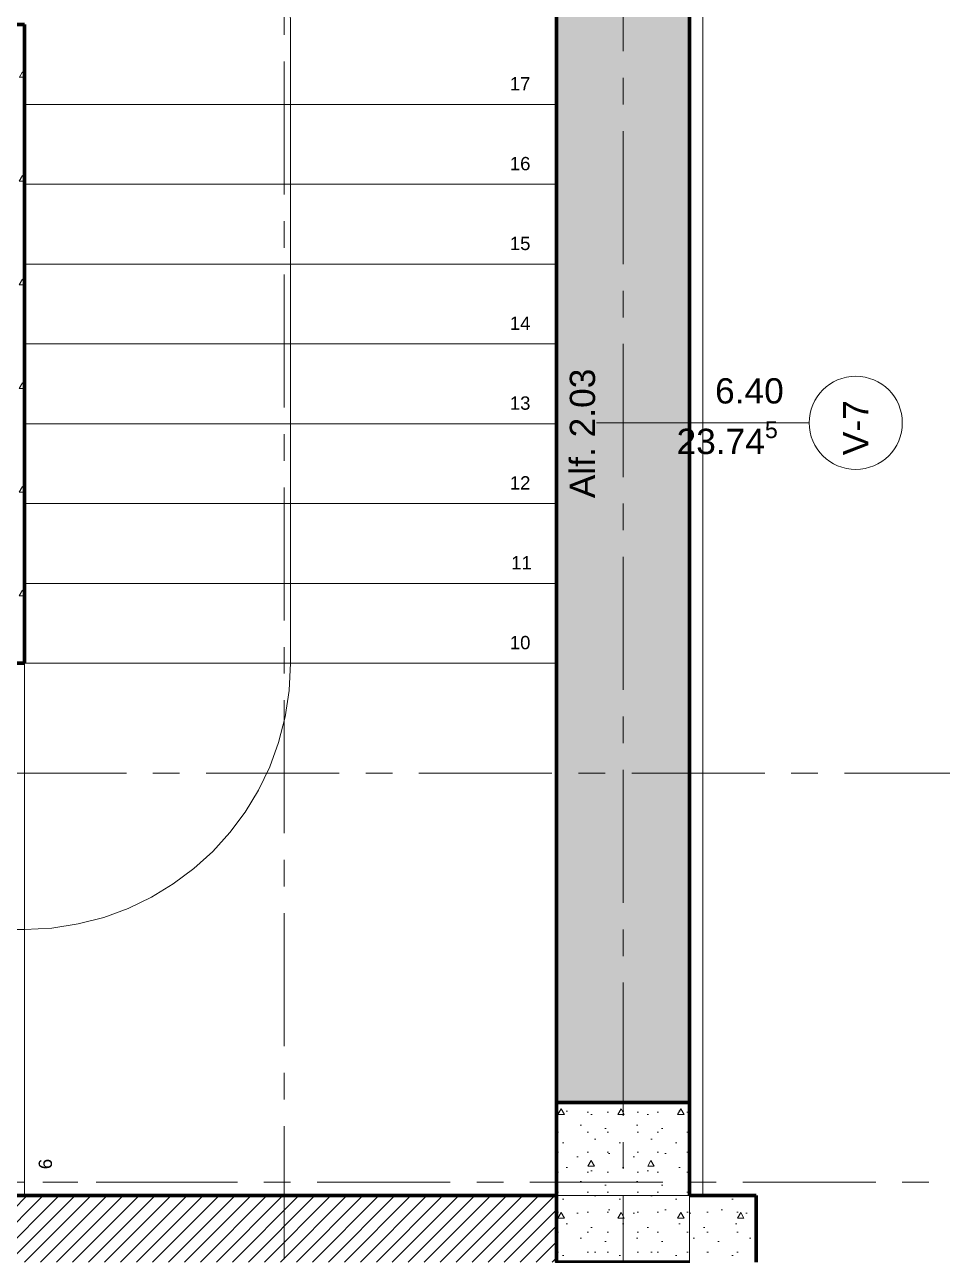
# Model space of a CAD drawing. Header units: inches. Extents: x -19 to 5698, y -728 to 92.
# Drawn here: x 141.57 to 145.021, y 20.125 to 24.75 of the extents above; entities that cross this region are included whole.
import ezdxf

# ---------------------------------------------------------------- set-up
doc = ezdxf.new("R2010")
doc.units = ezdxf.units.IN
doc.header["$MEASUREMENT"] = 0
doc.set_wipeout_variables(frame=1)
for name, pattern in [('ACAD_ISO04W100', [30, 24, -3, 0, -3]), ('Hidden Line', [0.195611, 0.141111, -0.0545]), ('Línea Oculta', [0.195611, 0.141111, -0.0545]), ('Punto & Raya', [0.65, 0.5, -0.075, 0, -0.075]), ('Raya Pequeña', [0.141111, 0.070556, -0.070556]), ('Wipeout_Contour', [1, 0, -1])]:
    doc.linetypes.add(name, pattern=pattern)
for name, color, linetype in [('02 _ ARQ _ ALB _ Ejes Generales', 251, 'Continuous'), ('08 _ STR _ EXT _ 06 Columnas', 7, 'Continuous'), ('08 _ STR _ EXT _ 06 Elementos de Fachada', 7, 'Continuous'), ('08 _ STR _ EXT _ 07 Losa Aligerada', 7, 'Continuous'), ('08 _ STR _ EXT _ 09 Vigas', 251, 'Continuous'), ('08 _ STR _ EXT _ 11 Escaleras', 7, 'Continuous'), ('08 _ STR _ EXT _ 12 Ascensor', 7, 'Continuous'), ('Estructura - 04 MURO', 7, 'Continuous'), ('Marcador - Secciones', 7, 'Continuous')]:
    doc.layers.add(name, color=color, linetype=linetype)
doc.styles.add('Estilo_Generado_3', font='arial.ttf')
doc.styles.add('Estilo_Generado_4', font='swisse.ttf')
pattern_1 = [(0, (92.5, 6e-09), (0, 0.3897114), [0.024375, -0.200625]), (0, (92.6125, 0.19486), (0, 0.3897114), [0.024375, -0.200625]), (60, (92.5, 6e-09), (-0.3375, 0.1948557), [0.024375, -0.200625]), (60, (92.725, 6e-09), (-0.3375, 0.1948557), [0.024375, -0.200625]), (120, (92.5244, 6e-09), (0.3375, 0.1948557), [0.024375, -0.200625]), (120, (92.7494, 6e-09), (0.3375, 0.1948557), [0.024375, -0.200625]), (0, (92.500015, 0.0375), (0, 0.075), [0, -0.075, 0, -0.1125]), (45, (92.537515, 0.0375), (-0.05303301, 0.05303301), [0, -0.05625, 0, -0.09375])]

msp = doc.modelspace()

# ---------------------------------------------------------------- hatches: boundary and pattern name
at = {"layer": '08 _ STR _ EXT _ 06 Elementos de Fachada', "linetype": 'Continuous', "lineweight": 9}
h = msp.add_hatch(dxfattribs=at)
h.set_pattern_fill('HORMIGÓN_EN_MASA_0002', color=250, style=0, pattern_type=2)
h.set_pattern_definition(pattern_1)
h.paths.add_polyline_path([(144.07, 20.1), (144.32, 20.1), (144.32, 20.35), (144.07, 20.35)])

# ---------------------------------------------------------------- linework, layer by layer
at = {"layer": '02 _ ARQ _ ALB _ Ejes Generales', "color": 251, "linetype": 'Punto & Raya', "lineweight": 13, "true_color": 0x636466}
msp.add_line((143.82, 3.05), (143.82, 44.9), dxfattribs=at)
at = {"layer": '08 _ STR _ EXT _ 06 Elementos de Fachada', "color": 7, "linetype": 'Continuous', "lineweight": 80, "flags": 128}
for points in [[(144.32, 20.35), (144.07, 20.35)], [(144.32, 20.1), (144.32, 20.35)]]:
    msp.add_lwpolyline(points, dxfattribs=at)
at = {"layer": '08 _ STR _ EXT _ 07 Losa Aligerada', "color": 7, "linetype": 'Continuous', "lineweight": 18, "flags": 128}
msp.add_lwpolyline([(129.57, 3.3753), (137.07, 3.3753), (137.07, 6.05), (144.82, 6.05), (144.82, 14.9999), (144.07, 14.9999), (144.07, 15.1499), (144.07, 15.7999), (144.07, 18.1001), (144.07, 18.1001), (144.07, 20.35), (139.17, 20.35), (139.17, 22.35), (139.17, 22.6), (139.17, 24.5), (139.17, 24.75), (139.17, 26.75), (144.07, 26.75), (144.07, 29.7)], dxfattribs=at)
at = {"layer": '08 _ STR _ EXT _ 09 Vigas', "color": 251, "linetype": 'Continuous', "lineweight": 13, "true_color": 0x636466}
msp.add_line((144.07, 26.4), (144.07, 20.7), dxfattribs=at)
at = {"layer": '08 _ STR _ EXT _ 09 Vigas', "color": 251, "linetype": 'Continuous', "lineweight": 80, "true_color": 0x636466}
msp.add_line((144.07, 26.4), (144.07, 20.7), dxfattribs=at)
at = {"layer": '08 _ STR _ EXT _ 09 Vigas', "color": 251, "linetype": 'Hidden Line', "lineweight": 13, "true_color": 0x636466}
msp.add_line((144.07, 7.2), (144.07, 20.35), dxfattribs=at)
at = {"layer": 'Estructura - 04 MURO', "color": 165, "linetype": 'Continuous', "lineweight": 15}
for p, q in [((144.07, 20.35), (144.07, 26.75)), ((144.07, 20.35), (144.07, 26.75)), ((144.12, 20.35), (144.12, 26.75)), ((144.12, 20.35), (144.12, 26.75)), ((144.52, 23.2535), (143.72, 23.2535)), ((144.07, 20.35), (144.12, 20.35)), ((144.07, 20.35), (144.12, 20.35))]:
    msp.add_line(p, q, dxfattribs=at)
at = {"layer": 'Estructura - 04 MURO', "color": 251, "linetype": 'Línea Oculta', "lineweight": 13}
msp.add_line((144.02, 20.35), (143.87, 20.35), dxfattribs=at)
msp.add_line((144.02, 20.35), (143.87, 20.35), dxfattribs=at)
at = {"layer": 'Estructura - 04 MURO', "color": 251, "linetype": 'Continuous', "lineweight": 13, "flags": 128}
msp.add_lwpolyline([(144.695, 23.0785, 1), (144.695, 23.4285, 1)], format="xyb", close=True, dxfattribs=at)

# ---------------------------------------------------------------- texts
at = {"layer": 'Estructura - 04 MURO', "color": 251, "lineweight": 25, "char_height": 0.095, "attachment_point": 7, "rotation": 90, "style": 'Estilo_Generado_4'}
for s, insert in [('\\A1;{\\pql;\\pt0;\\fSwis721 Ex BT|b0|i0|c0|p34;Alf. 2.03\\fSwis721 Ex BT|b0|i0|c0|p34;\\A1{\\H.66x;\\S^  ;}\\fSwis721 Ex BT|b0|i0|c0|p34;\\fSwis721 Ex BT|b0|i0|c0|p34;}', (143.7425, 22.9703)), ('\\A1;{\\pql;\\pt0;\\fSwis721 Ex BT|b0|i0|c0|p34;V-7\\fSwis721 Ex BT|b0|i0|c0|p34;\\fSwis721 Ex BT|b0|i0|c0|p34;\\fSwis721 Ex BT|b0|i0|c0|p34;}', (144.7425, 23.1319))]:
    msp.add_mtext(s, dxfattribs=dict(at, insert=insert))
at = {"layer": 'Estructura - 04 MURO', "color": 251, "lineweight": 25, "char_height": 0.095, "attachment_point": 7, "style": 'Estilo_Generado_4'}
for s, insert in [('\\A1;{\\pql;\\pt0;\\fSwis721 Ex BT|b0|i0|c0|p34;6.40\\fSwis721 Ex BT|b0|i0|c0|p34;\\A1{\\H.66x;\\S^  ;}\\fSwis721 Ex BT|b0|i0|c0|p34;\\fSwis721 Ex BT|b0|i0|c0|p34;}', (144.166, 23.2985)), ('\\A1;{\\pql;\\pt0;\\fSwis721 Ex BT|b0|i0|c0|p34;23.74\\fSwis721 Ex BT|b0|i0|c0|p34;\\A1{\\H.66x;\\S5^  ;}\\fSwis721 Ex BT|b0|i0|c0|p34;\\fSwis721 Ex BT|b0|i0|c0|p34;}', (144.0212, 23.1085))]:
    msp.add_mtext(s, dxfattribs=dict(at, insert=insert))

# ---------------------------------------------------------------- next in the draw order: wipeouts: each hides what was drawn before it
at = {"color": 254, "linetype": 'Wipeout_Contour', "lineweight": 0, "ltscale": 3410.443339}
msp.add_wipeout([(139.8744, 22.35), (140.4744, 20.35), (141.57, 20.35), (141.57, 22.35)], dxfattribs=at).dxf.layer = '08 _ STR _ EXT _ 11 Escaleras'

# ---------------------------------------------------------------- next in the draw order: linework, layer by layer
at = {"layer": '08 _ STR _ EXT _ 11 Escaleras', "color": 161, "linetype": 'Continuous', "lineweight": 13}
for p, q in [((141.57, 22.35), (139.8744, 22.35)), ((140.4744, 20.35), (141.57, 20.35))]:
    msp.add_line(p, q, dxfattribs=at)

# ---------------------------------------------------------------- next in the draw order: wipeouts: each hides what was drawn before it
at = {"color": 254, "linetype": 'Wipeout_Contour', "lineweight": 0, "ltscale": 3414.464033}
msp.add_wipeout([(142.0085, 22.35), (141.57, 22.35), (141.57, 20.35), (142.0085, 20.35)], dxfattribs=at).dxf.layer = '08 _ STR _ EXT _ 11 Escaleras'

# ---------------------------------------------------------------- next in the draw order: linework, layer by layer
at = {"layer": '08 _ STR _ EXT _ 11 Escaleras', "color": 161, "linetype": 'Continuous', "lineweight": 13}
for p, q in [((142.0085, 22.35), (141.57, 22.35)), ((141.57, 20.35), (142.0085, 20.35))]:
    msp.add_line(p, q, dxfattribs=at)
at = {"layer": '08 _ STR _ EXT _ 11 Escaleras', "color": 161, "linetype": 'Raya Pequeña', "lineweight": 13}
msp.add_line((142.0085, 20.35), (142.0085, 22.35), dxfattribs=at)
at = {"layer": '08 _ STR _ EXT _ 11 Escaleras', "color": 167, "linetype": 'Continuous', "lineweight": 18}
msp.add_line((141.27, 20.35), (141.57, 20.35), dxfattribs=at)

# ---------------------------------------------------------------- next in the draw order: wipeouts: each hides what was drawn before it
at = {"color": 254, "linetype": 'Wipeout_Contour', "lineweight": 0, "ltscale": 3418.462748}
msp.add_wipeout([(143.57, 22.35), (142.0085, 22.35), (142.0085, 20.35), (143.57, 20.35)], dxfattribs=at).dxf.layer = '08 _ STR _ EXT _ 11 Escaleras'

# ---------------------------------------------------------------- next in the draw order: linework, layer by layer
at = {"layer": '08 _ STR _ EXT _ 11 Escaleras', "color": 161, "linetype": 'Continuous', "lineweight": 13}
for p, q in [((143.57, 20.35), (143.57, 22.35)), ((142.0085, 20.35), (143.57, 20.35))]:
    msp.add_line(p, q, dxfattribs=at)

# ---------------------------------------------------------------- next in the draw order: wipeouts: each hides what was drawn before it
at = {"color": 254, "linetype": 'Wipeout_Contour', "lineweight": 0, "ltscale": 3417.818333}
msp.add_wipeout([(143.57, 24.75), (141.57, 24.75), (141.57, 22.35), (143.57, 22.35)], dxfattribs=at).dxf.layer = '08 _ STR _ EXT _ 11 Escaleras'

# ---------------------------------------------------------------- next in the draw order: linework, layer by layer
at = {"layer": '08 _ STR _ EXT _ 11 Escaleras', "color": 161, "linetype": 'Continuous', "lineweight": 13}
for p, q in [((141.57, 24.75), (141.57, 22.35)), ((143.57, 22.35), (143.57, 24.75)), ((141.57, 22.35), (141.57, 20.35))]:
    msp.add_line(p, q, dxfattribs=at)
at = {"layer": '08 _ STR _ EXT _ 11 Escaleras', "color": 161, "linetype": 'Raya Pequeña', "lineweight": 13}
msp.add_line((141.57, 22.4885), (143.57, 22.4885), dxfattribs=at)
at = {"layer": '08 _ STR _ EXT _ 11 Escaleras', "color": 167, "linetype": 'Continuous', "lineweight": 18}
for p, q in [((141.57, 22.35), (141.27, 22.35)), ((141.57, 20.35), (141.57, 22.35))]:
    msp.add_line(p, q, dxfattribs=at)

# ---------------------------------------------------------------- next in the draw order: wipeouts: each hides what was drawn before it
at = {"color": 254, "linetype": 'Wipeout_Contour', "lineweight": 0, "ltscale": 3417.586109}
msp.add_wipeout([(143.57, 22.35), (141.57, 22.35), (141.57, 20.35), (143.57, 20.35)], dxfattribs=at).dxf.layer = '08 _ STR _ EXT _ 11 Escaleras'

# ---------------------------------------------------------------- next in the draw order: linework, layer by layer
at = {"layer": '08 _ STR _ EXT _ 11 Escaleras', "color": 167, "linetype": 'Continuous', "lineweight": 18}
for p, q in [((143.57, 22.35), (141.57, 22.35)), ((141.57, 22.35), (141.57, 20.35)), ((143.57, 20.35), (143.57, 22.35)), ((140.1744, 21.35), (141.57, 21.35)), ((141.57, 20.35), (143.57, 20.35))]:
    msp.add_line(p, q, dxfattribs=at)

# ---------------------------------------------------------------- next in the draw order: wipeouts: each hides what was drawn before it
at = {"color": 254, "linetype": 'Wipeout_Contour', "lineweight": 0, "ltscale": 3417.701909}
msp.add_wipeout([(141.57, 22.35), (143.57, 22.35), (143.57, 22.65), (141.57, 22.65)], dxfattribs=at).dxf.layer = '08 _ STR _ EXT _ 11 Escaleras'

# ---------------------------------------------------------------- next in the draw order: linework, layer by layer
at = {"layer": '08 _ STR _ EXT _ 11 Escaleras', "color": 167, "linetype": 'Continuous', "lineweight": 18}
for p, q in [((141.57, 22.65), (141.57, 22.35)), ((143.57, 22.65), (141.57, 22.65)), ((143.57, 22.35), (143.57, 22.65)), ((141.57, 22.35), (143.57, 22.35))]:
    msp.add_line(p, q, dxfattribs=at)
msp.add_arc((141.57, 22.35), 1, 270, 0, dxfattribs=at)

# ---------------------------------------------------------------- next in the draw order: wipeouts: each hides what was drawn before it
at = {"color": 254, "linetype": 'Wipeout_Contour', "lineweight": 0, "ltscale": 3417.733719}
msp.add_wipeout([(143.57, 22.95), (141.57, 22.95), (141.57, 22.65), (143.57, 22.65)], dxfattribs=at).dxf.layer = '08 _ STR _ EXT _ 11 Escaleras'
at = {"color": 254, "linetype": 'Wipeout_Contour', "lineweight": 0, "ltscale": 3412.9876}
msp.add_wipeout([(141.27, 20.35), (141.57, 20.35), (141.57, 22.35), (141.27, 22.35)], dxfattribs=at).dxf.layer = '08 _ STR _ EXT _ 11 Escaleras'

# ---------------------------------------------------------------- next in the draw order: linework, layer by layer
at = {"layer": '08 _ STR _ EXT _ 11 Escaleras', "color": 167, "linetype": 'Continuous', "lineweight": 18}
for p, q in [((143.57, 22.95), (141.57, 22.95)), ((141.57, 22.95), (141.57, 22.65)), ((143.57, 22.65), (143.57, 22.95)), ((141.57, 22.65), (143.57, 22.65))]:
    msp.add_line(p, q, dxfattribs=at)
at = {"layer": '08 _ STR _ EXT _ 11 Escaleras', "color": 161, "linetype": 'ACAD_ISO04W100', "lineweight": 13}
for p, q in [((141.57, 22.35), (141.27, 22.35)), ((141.57, 20.35), (141.57, 22.35)), ((141.27, 20.35), (141.57, 20.35))]:
    msp.add_line(p, q, dxfattribs=at)

# ---------------------------------------------------------------- next in the draw order: wipeouts: each hides what was drawn before it
at = {"color": 254, "linetype": 'Wipeout_Contour', "lineweight": 0, "ltscale": 3417.76595}
msp.add_wipeout([(143.57, 23.25), (141.57, 23.25), (141.57, 22.95), (143.57, 22.95)], dxfattribs=at).dxf.layer = '08 _ STR _ EXT _ 11 Escaleras'

# ---------------------------------------------------------------- next in the draw order: linework, layer by layer
at = {"layer": '08 _ STR _ EXT _ 11 Escaleras', "color": 167, "linetype": 'Continuous', "lineweight": 18}
for p, q in [((143.57, 23.25), (141.57, 23.25)), ((141.57, 23.25), (141.57, 22.95)), ((143.57, 22.95), (143.57, 23.25)), ((141.57, 22.95), (143.57, 22.95))]:
    msp.add_line(p, q, dxfattribs=at)

# ---------------------------------------------------------------- next in the draw order: wipeouts: each hides what was drawn before it
at = {"color": 254, "linetype": 'Wipeout_Contour', "lineweight": 0, "ltscale": 3417.798602}
msp.add_wipeout([(143.57, 23.55), (141.57, 23.55), (141.57, 23.25), (143.57, 23.25)], dxfattribs=at).dxf.layer = '08 _ STR _ EXT _ 11 Escaleras'

# ---------------------------------------------------------------- next in the draw order: linework, layer by layer
at = {"layer": '08 _ STR _ EXT _ 11 Escaleras', "color": 167, "linetype": 'Continuous', "lineweight": 18}
for p, q in [((143.57, 23.55), (141.57, 23.55)), ((141.57, 23.55), (141.57, 23.25)), ((143.57, 23.25), (143.57, 23.55)), ((141.57, 23.25), (143.57, 23.25))]:
    msp.add_line(p, q, dxfattribs=at)

# ---------------------------------------------------------------- next in the draw order: wipeouts: each hides what was drawn before it
at = {"color": 254, "linetype": 'Wipeout_Contour', "lineweight": 0, "ltscale": 3417.831675}
msp.add_wipeout([(143.57, 23.85), (141.57, 23.85), (141.57, 23.55), (143.57, 23.55)], dxfattribs=at).dxf.layer = '08 _ STR _ EXT _ 11 Escaleras'

# ---------------------------------------------------------------- next in the draw order: linework, layer by layer
at = {"layer": '08 _ STR _ EXT _ 11 Escaleras', "color": 167, "linetype": 'Continuous', "lineweight": 18}
for p, q in [((143.57, 23.85), (141.57, 23.85)), ((141.57, 23.85), (141.57, 23.55)), ((143.57, 23.55), (143.57, 23.85)), ((141.57, 23.55), (143.57, 23.55))]:
    msp.add_line(p, q, dxfattribs=at)

# ---------------------------------------------------------------- next in the draw order: wipeouts: each hides what was drawn before it
at = {"color": 254, "linetype": 'Wipeout_Contour', "lineweight": 0, "ltscale": 3417.865169}
msp.add_wipeout([(143.57, 24.15), (141.57, 24.15), (141.57, 23.85), (143.57, 23.85)], dxfattribs=at).dxf.layer = '08 _ STR _ EXT _ 11 Escaleras'

# ---------------------------------------------------------------- next in the draw order: linework, layer by layer
at = {"layer": '08 _ STR _ EXT _ 11 Escaleras', "color": 167, "linetype": 'Continuous', "lineweight": 18}
for p, q in [((143.57, 24.15), (141.57, 24.15)), ((141.57, 24.15), (141.57, 23.85)), ((143.57, 23.85), (143.57, 24.15)), ((141.57, 23.85), (143.57, 23.85))]:
    msp.add_line(p, q, dxfattribs=at)

# ---------------------------------------------------------------- next in the draw order: wipeouts: each hides what was drawn before it
at = {"color": 254, "linetype": 'Wipeout_Contour', "lineweight": 0, "ltscale": 3417.899083}
msp.add_wipeout([(143.57, 24.45), (141.57, 24.45), (141.57, 24.15), (143.57, 24.15)], dxfattribs=at).dxf.layer = '08 _ STR _ EXT _ 11 Escaleras'

# ---------------------------------------------------------------- next in the draw order: linework, layer by layer
at = {"layer": '08 _ STR _ EXT _ 11 Escaleras', "color": 167, "linetype": 'Continuous', "lineweight": 18}
for p, q in [((143.57, 24.45), (141.57, 24.45)), ((141.57, 24.45), (141.57, 24.15)), ((143.57, 24.15), (143.57, 24.45)), ((141.57, 24.15), (143.57, 24.15))]:
    msp.add_line(p, q, dxfattribs=at)

# ---------------------------------------------------------------- next in the draw order: wipeouts: each hides what was drawn before it
at = {"color": 254, "linetype": 'Wipeout_Contour', "lineweight": 0, "ltscale": 3417.933419}
msp.add_wipeout([(143.57, 24.75), (141.57, 24.75), (141.57, 24.45), (143.57, 24.45)], dxfattribs=at).dxf.layer = '08 _ STR _ EXT _ 11 Escaleras'

# ---------------------------------------------------------------- next in the draw order: linework, layer by layer
at = {"layer": '08 _ STR _ EXT _ 11 Escaleras', "color": 167, "linetype": 'Continuous', "lineweight": 18}
for p, q in [((141.57, 24.75), (141.57, 24.45)), ((142.57, 22.35), (142.57, 24.75)), ((143.57, 24.45), (143.57, 24.75)), ((141.57, 24.45), (143.57, 24.45))]:
    msp.add_line(p, q, dxfattribs=at)
msp.add_arc((141.57, 24.75), 1, 0, 90, dxfattribs=at)

# ---------------------------------------------------------------- next in the draw order: wipeouts: each hides what was drawn before it
at = {"color": 254, "linetype": 'Wipeout_Contour', "lineweight": 0, "ltscale": 3417.586109}
msp.add_wipeout([(143.57, 22.35), (141.57, 22.35), (141.57, 20.35), (143.57, 20.35)], dxfattribs=at).dxf.layer = '08 _ STR _ EXT _ 11 Escaleras'

# ---------------------------------------------------------------- next in the draw order: linework, layer by layer
at = {"layer": '02 _ ARQ _ ALB _ Ejes Generales', "color": 251, "linetype": 'Punto & Raya', "lineweight": 13, "true_color": 0x636466}
for p, q in [((136.2385, 20.4), (142.2385, 20.4)), ((141.07, 20.4), (147.07, 20.4))]:
    msp.add_line(p, q, dxfattribs=at)
at = {"layer": '08 _ STR _ EXT _ 09 Vigas', "color": 251, "linetype": 'Continuous', "lineweight": 13, "true_color": 0x636466}
msp.add_line((143.57, 20.7), (144.07, 20.7), dxfattribs=at)
at = {"layer": '08 _ STR _ EXT _ 09 Vigas', "color": 251, "linetype": 'Continuous', "lineweight": 80, "true_color": 0x636466}
msp.add_line((144.07, 20.7), (143.57, 20.7), dxfattribs=at)
at = {"layer": '08 _ STR _ EXT _ 11 Escaleras', "color": 161, "linetype": 'ACAD_ISO04W100', "lineweight": 13}
for p, q in [((143.57, 22.35), (141.57, 22.35)), ((141.57, 22.35), (141.57, 20.35)), ((143.57, 20.35), (143.57, 22.35)), ((140.7744, 21.35), (141.57, 21.35)), ((141.57, 20.35), (143.57, 20.35))]:
    msp.add_line(p, q, dxfattribs=at)
at = {"layer": 'Marcador - Secciones', "color": 251, "linetype": 'Punto & Raya', "lineweight": 13, "true_color": 0x636466}
msp.add_line((121.4526, 21.9367), (149.2072, 21.9367), dxfattribs=at)

# ---------------------------------------------------------------- next in the draw order: texts
at = {"layer": '08 _ STR _ EXT _ 11 Escaleras', "color": 161, "lineweight": 13, "insert": (141.6475, 20.4879), "char_height": 0.05, "attachment_point": 4, "rotation": 270, "style": 'Estilo_Generado_3'}
msp.add_mtext('\\A1;{\\pql;\\fArial|b0|i0|c0|p34;9}', dxfattribs=at)

# ---------------------------------------------------------------- next in the draw order: wipeouts: each hides what was drawn before it
at = {"color": 254, "linetype": 'Wipeout_Contour', "lineweight": 0, "ltscale": 3417.701909}
msp.add_wipeout([(141.57, 22.35), (143.57, 22.35), (143.57, 22.65), (141.57, 22.65)], dxfattribs=at).dxf.layer = '08 _ STR _ EXT _ 11 Escaleras'
at = {"color": 254, "linetype": 'Wipeout_Contour', "lineweight": 0, "ltscale": 3410.976089}
msp.add_wipeout([(138.32, 20.1), (143.57, 20.1), (143.57, 20.35), (138.32, 20.35)], dxfattribs=at).dxf.layer = 'Estructura - 04 MURO'

# ---------------------------------------------------------------- next in the draw order: hatches: boundary and pattern name
at = {"layer": '08 _ STR _ EXT _ 06 Columnas', "linetype": 'Continuous', "lineweight": 9}
h = msp.add_hatch(dxfattribs=at)
h.set_pattern_fill('HORMIGÓN_EN_MASA_0002', style=0, pattern_type=2)
h.set_pattern_definition(pattern_1)
h.paths.add_polyline_path([(143.57, 20.7), (143.57, 20.1), (144.07, 20.1), (144.07, 20.35), (144.07, 20.35), (144.07, 20.7)])
at = {"layer": '08 _ STR _ EXT _ 12 Ascensor', "linetype": 'Continuous', "lineweight": 9}
h = msp.add_hatch(dxfattribs=at)
h.set_pattern_fill('HORMIGÓN_EN_MASA_0002', color=250, style=0, pattern_type=2)
h.set_pattern_definition(pattern_1)
h.paths.add_polyline_path([(141.32, 22.6), (141.57, 22.35), (141.57, 22.6)])
h = msp.add_hatch(dxfattribs=at)
h.set_pattern_fill('HORMIGÓN_EN_MASA_0002', color=250, style=0, pattern_type=2)
h.set_pattern_definition(pattern_1)
h.paths.add_polyline_path([(141.32, 22.35), (141.57, 22.35), (141.32, 22.6)])
at = {"layer": 'Estructura - 04 MURO', "linetype": 'Continuous', "lineweight": 5}
h = msp.add_hatch(dxfattribs=at)
h.set_pattern_fill('LADRILLO_COMÚN_0002', color=250, style=0, pattern_type=2)
h.set_pattern_definition([(45, (92.500015, 6e-09), (-0.030052038, 0.030052038), [])])
h.paths.add_polyline_path([(138.32, 20.1), (143.57, 20.1), (143.57, 20.35), (138.32, 20.35)])

# ---------------------------------------------------------------- next in the draw order: linework, layer by layer
at = {"layer": '08 _ STR _ EXT _ 06 Columnas', "color": 7, "linetype": 'Continuous', "lineweight": 80, "flags": 128}
msp.add_lwpolyline([(144.07, 20.35), (144.07, 20.7), (143.57, 20.7), (143.57, 20.1), (144.07, 20.1)], dxfattribs=at)
at = {"layer": '08 _ STR _ EXT _ 09 Vigas', "color": 251, "linetype": 'Hidden Line', "lineweight": 13, "true_color": 0x636466}
for p in [(143.57, 17.4), (144.07, 20.35)]:
    msp.add_line(p, (143.57, 20.35), dxfattribs=at)
at = {"layer": '08 _ STR _ EXT _ 11 Escaleras', "color": 161, "linetype": 'ACAD_ISO04W100', "lineweight": 13}
for p, q in [((141.57, 22.65), (141.57, 22.35)), ((143.57, 22.65), (141.57, 22.65)), ((143.57, 22.35), (143.57, 22.65)), ((141.57, 22.35), (143.57, 22.35))]:
    msp.add_line(p, q, dxfattribs=at)
msp.add_arc((141.57, 22.35), 1, 270, 0, dxfattribs=at)
at = {"layer": '08 _ STR _ EXT _ 12 Ascensor', "color": 7, "linetype": 'Continuous', "lineweight": 80, "flags": 128}
for points in [[(141.57, 22.35), (141.57, 22.6)], [(139.17, 22.35), (141.57, 22.35)]]:
    msp.add_lwpolyline(points, dxfattribs=at)
at = {"layer": 'Estructura - 04 MURO', "color": 7, "linetype": 'Continuous', "lineweight": 80, "flags": 128}
msp.add_lwpolyline([(143.57, 20.35), (138.17, 20.35)], dxfattribs=at)

# ---------------------------------------------------------------- next in the draw order: texts
at = {"layer": '08 _ STR _ EXT _ 11 Escaleras', "color": 161, "lineweight": 13, "insert": (143.3941, 22.4274), "char_height": 0.05, "attachment_point": 4, "style": 'Estilo_Generado_3'}
msp.add_mtext('\\A1;{\\pql;\\fArial|b0|i0|c0|p34;10}', dxfattribs=at)

# ---------------------------------------------------------------- next in the draw order: wipeouts: each hides what was drawn before it
at = {"color": 254, "linetype": 'Wipeout_Contour', "lineweight": 0, "ltscale": 3417.733719}
msp.add_wipeout([(143.57, 22.95), (141.57, 22.95), (141.57, 22.65), (143.57, 22.65)], dxfattribs=at).dxf.layer = '08 _ STR _ EXT _ 11 Escaleras'

# ---------------------------------------------------------------- next in the draw order: linework, layer by layer
at = {"layer": '08 _ STR _ EXT _ 11 Escaleras', "color": 161, "linetype": 'ACAD_ISO04W100', "lineweight": 13}
for p, q in [((143.57, 22.95), (141.57, 22.95)), ((141.57, 22.95), (141.57, 22.65)), ((143.57, 22.65), (143.57, 22.95)), ((141.57, 22.65), (143.57, 22.65))]:
    msp.add_line(p, q, dxfattribs=at)

# ---------------------------------------------------------------- next in the draw order: texts
at = {"layer": '08 _ STR _ EXT _ 11 Escaleras', "color": 161, "lineweight": 13, "insert": (143.3992, 22.7279), "char_height": 0.05, "attachment_point": 4, "style": 'Estilo_Generado_3'}
msp.add_mtext('\\A1;{\\pql;\\fArial|b0|i0|c0|p34;11}', dxfattribs=at)

# ---------------------------------------------------------------- next in the draw order: wipeouts: each hides what was drawn before it
at = {"color": 254, "linetype": 'Wipeout_Contour', "lineweight": 0, "ltscale": 3417.76595}
msp.add_wipeout([(143.57, 23.25), (141.57, 23.25), (141.57, 22.95), (143.57, 22.95)], dxfattribs=at).dxf.layer = '08 _ STR _ EXT _ 11 Escaleras'

# ---------------------------------------------------------------- next in the draw order: linework, layer by layer
at = {"layer": '08 _ STR _ EXT _ 11 Escaleras', "color": 161, "linetype": 'ACAD_ISO04W100', "lineweight": 13}
for p, q in [((143.57, 23.25), (141.57, 23.25)), ((141.57, 23.25), (141.57, 22.95)), ((143.57, 22.95), (143.57, 23.25)), ((141.57, 22.95), (143.57, 22.95))]:
    msp.add_line(p, q, dxfattribs=at)

# ---------------------------------------------------------------- next in the draw order: texts
at = {"layer": '08 _ STR _ EXT _ 11 Escaleras', "color": 161, "lineweight": 13, "insert": (143.3941, 23.0279), "char_height": 0.05, "attachment_point": 4, "style": 'Estilo_Generado_3'}
msp.add_mtext('\\A1;{\\pql;\\fArial|b0|i0|c0|p34;12}', dxfattribs=at)

# ---------------------------------------------------------------- next in the draw order: wipeouts: each hides what was drawn before it
at = {"color": 254, "linetype": 'Wipeout_Contour', "lineweight": 0, "ltscale": 3417.798602}
msp.add_wipeout([(143.57, 23.55), (141.57, 23.55), (141.57, 23.25), (143.57, 23.25)], dxfattribs=at).dxf.layer = '08 _ STR _ EXT _ 11 Escaleras'

# ---------------------------------------------------------------- next in the draw order: linework, layer by layer
at = {"layer": '08 _ STR _ EXT _ 11 Escaleras', "color": 161, "linetype": 'ACAD_ISO04W100', "lineweight": 13}
for p, q in [((143.57, 23.55), (141.57, 23.55)), ((141.57, 23.55), (141.57, 23.25)), ((143.57, 23.25), (143.57, 23.55)), ((141.57, 23.25), (143.57, 23.25))]:
    msp.add_line(p, q, dxfattribs=at)

# ---------------------------------------------------------------- next in the draw order: texts
at = {"layer": '08 _ STR _ EXT _ 11 Escaleras', "color": 161, "lineweight": 13, "insert": (143.3941, 23.3274), "char_height": 0.05, "attachment_point": 4, "style": 'Estilo_Generado_3'}
msp.add_mtext('\\A1;{\\pql;\\fArial|b0|i0|c0|p34;13}', dxfattribs=at)

# ---------------------------------------------------------------- next in the draw order: wipeouts: each hides what was drawn before it
at = {"color": 254, "linetype": 'Wipeout_Contour', "lineweight": 0, "ltscale": 3417.831675}
msp.add_wipeout([(143.57, 23.85), (141.57, 23.85), (141.57, 23.55), (143.57, 23.55)], dxfattribs=at).dxf.layer = '08 _ STR _ EXT _ 11 Escaleras'

# ---------------------------------------------------------------- next in the draw order: linework, layer by layer
at = {"layer": '08 _ STR _ EXT _ 11 Escaleras', "color": 161, "linetype": 'ACAD_ISO04W100', "lineweight": 13}
for p, q in [((143.57, 23.85), (141.57, 23.85)), ((141.57, 23.85), (141.57, 23.55)), ((143.57, 23.55), (143.57, 23.85)), ((141.57, 23.55), (143.57, 23.55))]:
    msp.add_line(p, q, dxfattribs=at)

# ---------------------------------------------------------------- next in the draw order: texts
at = {"layer": '08 _ STR _ EXT _ 11 Escaleras', "color": 161, "lineweight": 13, "insert": (143.3941, 23.6279), "char_height": 0.05, "attachment_point": 4, "style": 'Estilo_Generado_3'}
msp.add_mtext('\\A1;{\\pql;\\fArial|b0|i0|c0|p34;14}', dxfattribs=at)

# ---------------------------------------------------------------- next in the draw order: wipeouts: each hides what was drawn before it
at = {"color": 254, "linetype": 'Wipeout_Contour', "lineweight": 0, "ltscale": 3417.865169}
msp.add_wipeout([(143.57, 24.15), (141.57, 24.15), (141.57, 23.85), (143.57, 23.85)], dxfattribs=at).dxf.layer = '08 _ STR _ EXT _ 11 Escaleras'

# ---------------------------------------------------------------- next in the draw order: linework, layer by layer
at = {"layer": '08 _ STR _ EXT _ 11 Escaleras', "color": 161, "linetype": 'ACAD_ISO04W100', "lineweight": 13}
for p, q in [((143.57, 24.15), (141.57, 24.15)), ((141.57, 24.15), (141.57, 23.85)), ((143.57, 23.85), (143.57, 24.15)), ((141.57, 23.85), (143.57, 23.85))]:
    msp.add_line(p, q, dxfattribs=at)

# ---------------------------------------------------------------- next in the draw order: texts
at = {"layer": '08 _ STR _ EXT _ 11 Escaleras', "color": 161, "lineweight": 13, "insert": (143.3941, 23.9274), "char_height": 0.05, "attachment_point": 4, "style": 'Estilo_Generado_3'}
msp.add_mtext('\\A1;{\\pql;\\fArial|b0|i0|c0|p34;15}', dxfattribs=at)

# ---------------------------------------------------------------- next in the draw order: wipeouts: each hides what was drawn before it
at = {"color": 254, "linetype": 'Wipeout_Contour', "lineweight": 0, "ltscale": 3417.899083}
msp.add_wipeout([(143.57, 24.45), (141.57, 24.45), (141.57, 24.15), (143.57, 24.15)], dxfattribs=at).dxf.layer = '08 _ STR _ EXT _ 11 Escaleras'

# ---------------------------------------------------------------- next in the draw order: linework, layer by layer
at = {"layer": '08 _ STR _ EXT _ 11 Escaleras', "color": 161, "linetype": 'ACAD_ISO04W100', "lineweight": 13}
for p, q in [((143.57, 24.45), (141.57, 24.45)), ((141.57, 24.45), (141.57, 24.15)), ((143.57, 24.15), (143.57, 24.45)), ((141.57, 24.15), (143.57, 24.15))]:
    msp.add_line(p, q, dxfattribs=at)

# ---------------------------------------------------------------- next in the draw order: texts
at = {"layer": '08 _ STR _ EXT _ 11 Escaleras', "color": 161, "lineweight": 13, "insert": (143.3941, 24.2274), "char_height": 0.05, "attachment_point": 4, "style": 'Estilo_Generado_3'}
msp.add_mtext('\\A1;{\\pql;\\fArial|b0|i0|c0|p34;16}', dxfattribs=at)

# ---------------------------------------------------------------- next in the draw order: wipeouts: each hides what was drawn before it
at = {"color": 254, "linetype": 'Wipeout_Contour', "lineweight": 0, "ltscale": 3417.933419}
msp.add_wipeout([(143.57, 24.75), (141.57, 24.75), (141.57, 24.45), (143.57, 24.45)], dxfattribs=at).dxf.layer = '08 _ STR _ EXT _ 11 Escaleras'

# ---------------------------------------------------------------- next in the draw order: hatches: boundary and pattern name
at = {"layer": '08 _ STR _ EXT _ 09 Vigas', "linetype": 'Continuous', "lineweight": 18}
h = msp.add_hatch(dxfattribs=at)
h.set_pattern_fill('HORMIGÓN_EN_MASA__1__0002', color=12, style=0, pattern_type=2)
h.set_pattern_definition([(0, (92.5, 6e-09), (0, 0.3897114), [0.024375, -0.200625]), (0, (92.6125, 0.19486), (0, 0.3897114), [0.024375, -0.200625]), (60, (92.5, 6e-09), (-0.3375, 0.1948557), [0.024375, -0.200625]), (60, (92.725, 6e-09), (-0.3375, 0.1948557), [0.024375, -0.200625]), (120, (92.5244, 6e-09), (0.3375, 0.1948557), [0.024375, -0.200625]), (120, (92.7494, 6e-09), (0.3375, 0.1948557), [0.024375, -0.200625]), (0, (92.500015, 0.0375), (0, 0.075), [0, -0.075, 0, -0.1125]), (45, (92.537515, 0.0375), (-0.05303301, 0.05303301), [0, -0.05625, 0, -0.09375])])
h.paths.add_polyline_path([(143.57, 20.7), (144.07, 20.7), (144.07, 26.4), (143.57, 26.4)])
at = {"layer": '08 _ STR _ EXT _ 12 Ascensor', "linetype": 'Continuous', "lineweight": 9}
h = msp.add_hatch(dxfattribs=at)
h.set_pattern_fill('HORMIGÓN_EN_MASA_0002', color=250, style=0, pattern_type=2)
h.set_pattern_definition(pattern_1)
h.paths.add_polyline_path([(141.32, 24.5), (141.57, 24.75), (141.32, 24.75)])
h = msp.add_hatch(dxfattribs=at)
h.set_pattern_fill('HORMIGÓN_EN_MASA_0002', color=250, style=0, pattern_type=2)
h.set_pattern_definition(pattern_1)
h.paths.add_polyline_path([(141.32, 24.5), (141.57, 24.5), (141.57, 24.75)])
h = msp.add_hatch(dxfattribs=at)
h.set_pattern_fill('HORMIGÓN_EN_MASA_0002', color=250, style=0, pattern_type=2)
h.set_pattern_definition(pattern_1)
h.paths.add_polyline_path([(141.32, 24.5), (141.32, 22.6), (141.57, 22.6), (141.57, 24.5)])

# ---------------------------------------------------------------- next in the draw order: linework, layer by layer
at = {"layer": '08 _ STR _ EXT _ 09 Vigas', "color": 251, "linetype": 'Continuous', "lineweight": 13, "true_color": 0x636466}
msp.add_line((143.57, 26.4), (143.57, 20.7), dxfattribs=at)
at = {"layer": '08 _ STR _ EXT _ 09 Vigas', "color": 251, "linetype": 'Continuous', "lineweight": 80, "true_color": 0x636466}
msp.add_line((143.57, 26.4), (143.57, 20.7), dxfattribs=at)
at = {"layer": '08 _ STR _ EXT _ 11 Escaleras', "color": 161, "linetype": 'ACAD_ISO04W100', "lineweight": 13}
for p, q in [((141.57, 24.75), (141.57, 24.45)), ((142.57, 22.35), (142.57, 24.75)), ((143.57, 24.45), (143.57, 24.75)), ((141.57, 24.45), (143.57, 24.45))]:
    msp.add_line(p, q, dxfattribs=at)
at = {"layer": '08 _ STR _ EXT _ 12 Ascensor', "color": 7, "linetype": 'Continuous', "lineweight": 80, "flags": 128}
for points in [[(141.57, 24.75), (141.32, 24.75)], [(141.57, 22.6), (141.57, 24.75)]]:
    msp.add_lwpolyline(points, dxfattribs=at)
at = {"layer": 'Marcador - Secciones', "color": 251, "linetype": 'Punto & Raya', "lineweight": 13, "true_color": 0x636466}
msp.add_line((142.5454, 46.2111), (142.5454, 0.9472), dxfattribs=at)

# ---------------------------------------------------------------- next in the draw order: texts
at = {"layer": '08 _ STR _ EXT _ 11 Escaleras', "color": 161, "lineweight": 13, "insert": (143.3941, 24.5279), "char_height": 0.05, "attachment_point": 4, "style": 'Estilo_Generado_3'}
msp.add_mtext('\\A1;{\\pql;\\fArial|b0|i0|c0|p34;17}', dxfattribs=at)

doc.saveas('drawing.dxf')
